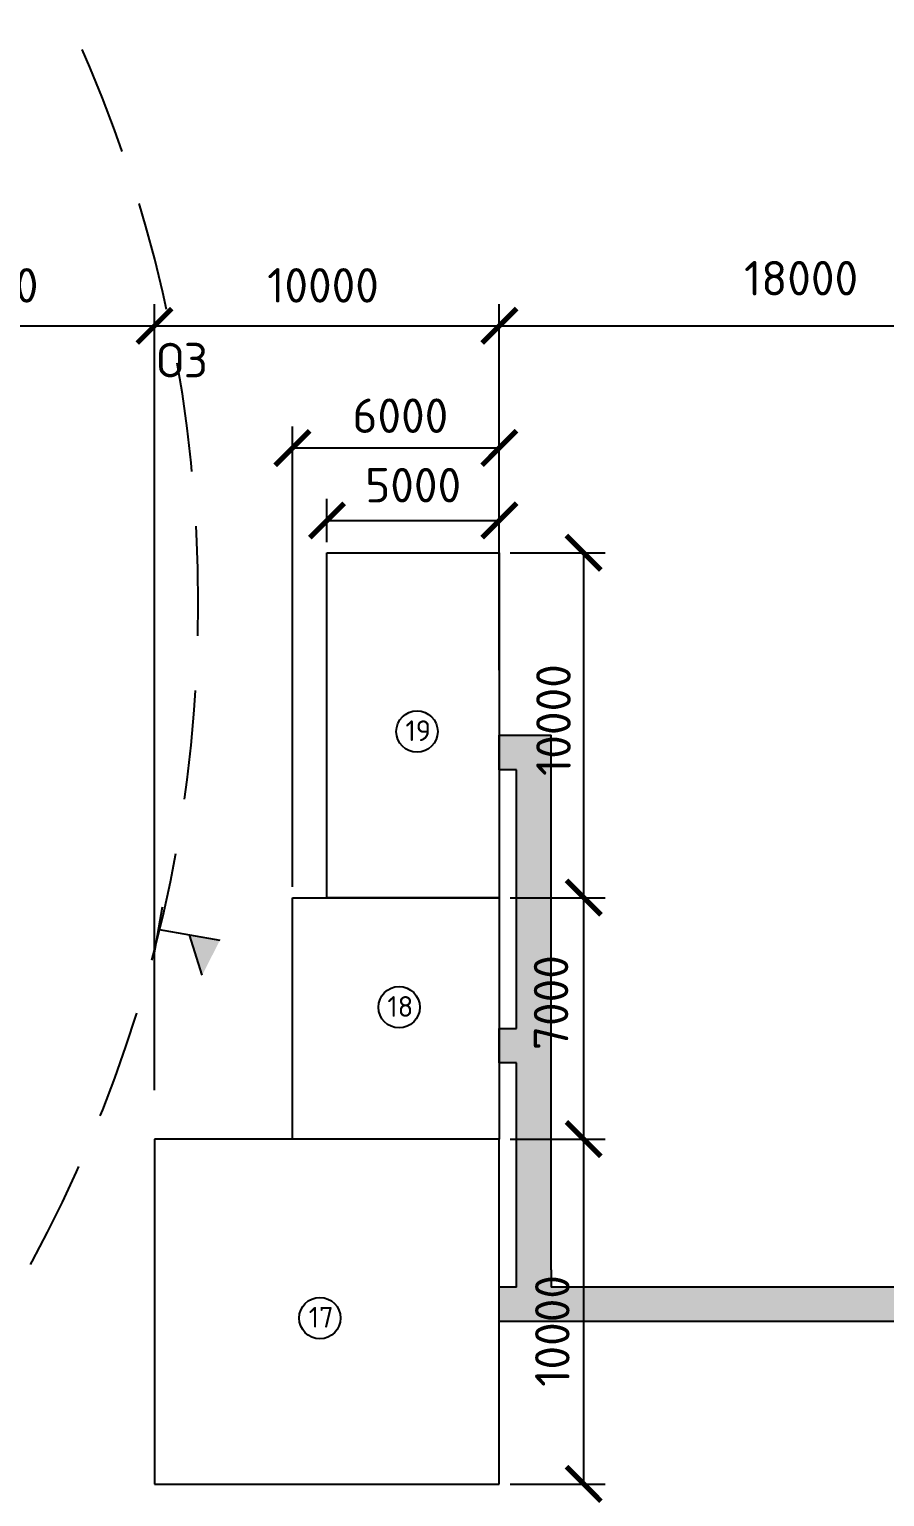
# Model space of a CAD drawing. Header units: millimetres. Extents: x -782 to 10910, y 3841 to 13237.
# Drawn here: x 3147.9 to 3197.5, y 12597.1 to 12682.2 of the extents above; entities that cross this region are included whole.
import ezdxf

# ---------------------------------------------------------------- set-up
doc = ezdxf.new("R2010")
doc.units = ezdxf.units.MM
doc.linetypes.add('штриховая2', pattern=[9.525, 6.35, -3.175])
doc.layers.add('1', color=7, linetype='Continuous')
doc.layers.add('Оbводка', color=1, linetype='Continuous', lineweight=90)
doc.layers.add('Тонкая 0.3', color=140, linetype='Continuous', lineweight=25)
doc.styles.add('2.5', font='isocpeur.ttf', dxfattribs={"height": 2})
doc.styles.add('Isocpeur', font='isocpeur.ttf')
doc.dimstyles.new('М500 стройгенп', dxfattribs={"dimtxt": 2, "dimasz": 2, "dimexe": 1.25, "dimexo": 0.625, "dimtad": 1, "dimlfac": 500, "dimtxsty": '2.5', "dimblk": 'ARCHTICK', "dimcen": 2.5, "dimadec": 0, "dimazin": 0, "dimtfac": 1, "dimtmove": 0, "dimatfit": 3, "dimfxl": 1, "dimarcsym": 0})
pattern_1 = [(50, (851.835, 4269.577), (4.5546167, -0.3984771), [0.47625, -5.23875]), (355, (851.835, 4269.577), (-0.8810855, 4.7764211), [0.381, -4.1910146]), (100.451445, (852.2144, 4269.5436), (3.6735312, 4.3779438), [0.4047502, -4.452256]), (46.1842, (851.835, 4270.847), (6.776976, -1.0510582), [0.714375, -7.858125]), (96.63556, (852.3996, 4270.759), (5.9351034, 6.185653), [0.6071256, -6.67839]), (351.18415, (851.835, 4270.847), (5.9351034, 6.185653), [0.571499, -6.2864933]), (21, (852.47, 4270.5293), (3.7903598, -2.55663), [0.47625, -5.23875]), (326, (852.47, 4270.5293), (1.5450507, 4.6046992), [0.381, -4.191]), (71.451445, (852.7857, 4270.3163), (5.3354105, 2.0480692), [0.4047502, -4.4522484]), (37.5, (851.8348, 4269.5768), (0.07721508, 2.11387597), [0, -4.1402, 0, -4.2545, 0, -4.206875]), (7.5, (851.8348, 4269.5768), (1.67049156, 2.50451437), [0, -2.4257, 0, -4.04495, 0, -1.603375]), (327.5, (850.4188, 4269.5768), (3.38976488, -0.1432186), [0, -1.5875, 0, -4.953, 0, -6.57225]), (317.5, (849.7838, 4269.5768), (3.7032295, 0.6356623), [0, -2.06375, 0, -3.2893, 0, -4.66725])]

# ---------------------------------------------------------------- blocks, each defined once
blk = doc.blocks.new('_ArchTick')
at = {"color": 0, "linetype": 'ByBlock', "const_width": 0.15}
blk.add_lwpolyline([(-0.5, -0.5), (0.5, 0.5)], dxfattribs=at)
blk = doc.blocks.new('*D868')
at = {"color": 0, "lineweight": -2, "transparency": 16777216}
for p, q in [((3155.148, 12620.715), (3155.148, 12666.285)), ((3175.148, 12652.496), (3175.148, 12666.285)), ((3155.148, 12665.035), (3175.148, 12665.035))]:
    blk.add_line(p, q, dxfattribs=at)
at = {"layer": 'Defpoints', "color": 0, "lineweight": -3, "transparency": 16777216}
for p in [(3175.148, 12665.035), (3175.148, 12651.871), (3155.148, 12620.09)]:
    blk.add_point(p, dxfattribs=at)
at = {"color": 0, "lineweight": -2, "transparency": 16777216, "xscale": 2, "yscale": 2, "zscale": 2, "rotation": 180}
blk.add_blockref('_ArchTick', (3155.148, 12665.035), dxfattribs=at)
at = {"color": 0, "lineweight": -2, "transparency": 16777216, "xscale": 2, "yscale": 2, "zscale": 2}
blk.add_blockref('_ArchTick', (3175.148, 12665.035), dxfattribs=at)
at = {"color": 0, "lineweight": 20, "transparency": 16777216, "insert": (3164.921, 12667.378), "char_height": 2, "attachment_point": 5, "style": '2.5'}
blk.add_mtext('10000', dxfattribs=at)
blk = doc.blocks.new('*D869')
at = {"color": 0, "lineweight": -2, "transparency": 16777216}
for p, q in [((3163.148, 12632.496), (3163.148, 12659.197)), ((3175.148, 12648.295), (3175.148, 12659.197)), ((3163.148, 12657.947), (3175.148, 12657.947))]:
    blk.add_line(p, q, dxfattribs=at)
at = {"layer": 'Defpoints', "color": 0, "lineweight": -3, "transparency": 16777216}
for p in [(3175.148, 12657.947), (3175.148, 12647.67), (3163.148, 12631.871)]:
    blk.add_point(p, dxfattribs=at)
at = {"color": 0, "lineweight": -2, "transparency": 16777216, "xscale": 2, "yscale": 2, "zscale": 2, "rotation": 180}
blk.add_blockref('_ArchTick', (3163.148, 12657.947), dxfattribs=at)
at = {"color": 0, "lineweight": -2, "transparency": 16777216, "xscale": 2, "yscale": 2, "zscale": 2}
blk.add_blockref('_ArchTick', (3175.148, 12657.947), dxfattribs=at)
at = {"color": 0, "lineweight": 20, "transparency": 16777216, "insert": (3169.408, 12659.82), "char_height": 2, "attachment_point": 5, "style": '2.5'}
blk.add_mtext('6000', dxfattribs=at)
blk = doc.blocks.new('*D870')
at = {"color": 0, "lineweight": -2, "transparency": 16777216}
for p, q in [((3165.148, 12652.496), (3165.148, 12654.996)), ((3175.148, 12645.064), (3175.148, 12654.996)), ((3165.148, 12653.746), (3175.148, 12653.746))]:
    blk.add_line(p, q, dxfattribs=at)
at = {"layer": 'Defpoints', "color": 0, "lineweight": -3, "transparency": 16777216}
for p in [(3175.148, 12653.746), (3165.148, 12651.871), (3175.148, 12644.439)]:
    blk.add_point(p, dxfattribs=at)
at = {"color": 0, "lineweight": -2, "transparency": 16777216, "xscale": 2, "yscale": 2, "zscale": 2, "rotation": 180}
blk.add_blockref('_ArchTick', (3165.148, 12653.746), dxfattribs=at)
at = {"color": 0, "lineweight": -2, "transparency": 16777216, "xscale": 2, "yscale": 2, "zscale": 2}
blk.add_blockref('_ArchTick', (3175.148, 12653.746), dxfattribs=at)
at = {"color": 0, "lineweight": 20, "transparency": 16777216, "insert": (3170.151, 12655.792), "char_height": 2, "attachment_point": 5, "style": '2.5'}
blk.add_mtext('5000', dxfattribs=at)
blk = doc.blocks.new('*D874')
at = {"color": 0, "lineweight": -2, "transparency": 16777216}
for p, q in [((3175.148, 12652.496), (3175.148, 12666.285)), ((3211.148, 12622.911), (3211.148, 12666.285)), ((3175.148, 12665.035), (3211.148, 12665.035))]:
    blk.add_line(p, q, dxfattribs=at)
at = {"layer": 'Defpoints', "color": 0, "lineweight": -3, "transparency": 16777216}
for p in [(3211.148, 12665.035), (3175.148, 12651.871), (3211.148, 12622.286)]:
    blk.add_point(p, dxfattribs=at)
at = {"color": 0, "lineweight": -2, "transparency": 16777216, "xscale": 2, "yscale": 2, "zscale": 2, "rotation": 180}
blk.add_blockref('_ArchTick', (3175.148, 12665.035), dxfattribs=at)
at = {"color": 0, "lineweight": -2, "transparency": 16777216, "xscale": 2, "yscale": 2, "zscale": 2}
blk.add_blockref('_ArchTick', (3211.148, 12665.035), dxfattribs=at)
at = {"color": 0, "lineweight": 20, "transparency": 16777216, "insert": (3192.654, 12667.794), "char_height": 2, "attachment_point": 5, "style": '2.5'}
blk.add_mtext('18000', dxfattribs=at)
blk = doc.blocks.new('*D882')
at = {"color": 0, "lineweight": -2, "transparency": 16777216}
for p, q in [((3107.524, 12665.5), (3107.524, 12666.285)), ((3155.148, 12652.496), (3155.148, 12666.285)), ((3107.524, 12665.035), (3155.148, 12665.035))]:
    blk.add_line(p, q, dxfattribs=at)
at = {"layer": 'Defpoints', "color": 0, "lineweight": -3, "transparency": 16777216}
for p in [(3155.148, 12665.035), (3107.524, 12664.875), (3155.148, 12651.871)]:
    blk.add_point(p, dxfattribs=at)
at = {"color": 0, "lineweight": -2, "transparency": 16777216, "xscale": 2, "yscale": 2, "zscale": 2, "rotation": 180}
blk.add_blockref('_ArchTick', (3107.524, 12665.035), dxfattribs=at)
at = {"color": 0, "lineweight": -2, "transparency": 16777216, "xscale": 2, "yscale": 2, "zscale": 2}
blk.add_blockref('_ArchTick', (3155.148, 12665.035), dxfattribs=at)
at = {"color": 0, "lineweight": 20, "transparency": 16777216, "insert": (3144.921, 12667.378), "char_height": 2, "attachment_point": 5, "style": '2.5'}
blk.add_mtext('24000', dxfattribs=at)
blk = doc.blocks.new('*D886')
at = {"color": 0, "lineweight": -2, "transparency": 16777216}
for p, q in [((3175.773, 12617.871), (3181.293, 12617.871)), ((3180.043, 12597.871), (3180.043, 12617.871)), ((3175.773, 12597.871), (3181.293, 12597.871))]:
    blk.add_line(p, q, dxfattribs=at)
at = {"layer": 'Defpoints', "color": 0, "lineweight": -3, "transparency": 16777216}
for p in [(3175.148, 12617.871), (3180.043, 12617.871), (3175.148, 12597.871)]:
    blk.add_point(p, dxfattribs=at)
at = {"color": 0, "lineweight": -2, "transparency": 16777216, "xscale": 2, "yscale": 2, "zscale": 2}
for p, rotation in [((3180.043, 12617.871), 90), ((3180.043, 12597.871), 270)]:
    blk.add_blockref('_ArchTick', p, dxfattribs=dict(at, rotation=rotation))
at = {"color": 0, "lineweight": 20, "transparency": 16777216, "insert": (3178.223, 12606.748), "char_height": 2, "attachment_point": 5, "rotation": 90, "style": '2.5'}
blk.add_mtext('10000', dxfattribs=at)
blk = doc.blocks.new('*D887')
at = {"color": 0, "lineweight": -2, "transparency": 16777216}
for p, q in [((3175.773, 12631.871), (3181.293, 12631.871)), ((3180.043, 12617.871), (3180.043, 12631.871)), ((3175.773, 12617.871), (3181.293, 12617.871))]:
    blk.add_line(p, q, dxfattribs=at)
at = {"layer": 'Defpoints', "color": 0, "lineweight": -3, "transparency": 16777216}
for p in [(3175.148, 12631.871), (3180.043, 12631.871), (3175.148, 12617.871)]:
    blk.add_point(p, dxfattribs=at)
at = {"color": 0, "lineweight": -2, "transparency": 16777216, "xscale": 2, "yscale": 2, "zscale": 2}
for p, rotation in [((3180.043, 12631.871), 90), ((3180.043, 12617.871), 270)]:
    blk.add_blockref('_ArchTick', p, dxfattribs=dict(at, rotation=rotation))
at = {"color": 0, "lineweight": 20, "transparency": 16777216, "insert": (3178.148, 12625.786), "char_height": 2, "attachment_point": 5, "rotation": 90, "style": '2.5'}
blk.add_mtext('7000', dxfattribs=at)
blk = doc.blocks.new('*D888')
at = {"color": 0, "lineweight": -2, "transparency": 16777216}
for p, q in [((3175.773, 12651.871), (3181.293, 12651.871)), ((3180.043, 12631.871), (3180.043, 12651.871)), ((3175.773, 12631.871), (3181.293, 12631.871))]:
    blk.add_line(p, q, dxfattribs=at)
at = {"layer": 'Defpoints', "color": 0, "lineweight": -3, "transparency": 16777216}
for p in [(3175.148, 12651.871), (3180.043, 12651.871), (3175.148, 12631.871)]:
    blk.add_point(p, dxfattribs=at)
at = {"color": 0, "lineweight": -2, "transparency": 16777216, "xscale": 2, "yscale": 2, "zscale": 2}
for p, rotation in [((3180.043, 12651.871), 90), ((3180.043, 12631.871), 270)]:
    blk.add_blockref('_ArchTick', p, dxfattribs=dict(at, rotation=rotation))
at = {"color": 0, "lineweight": 20, "transparency": 16777216, "insert": (3178.29, 12642.171), "char_height": 2, "attachment_point": 5, "rotation": 90, "style": '2.5'}
blk.add_mtext('10000', dxfattribs=at)

msp = doc.modelspace()

# ---------------------------------------------------------------- hatches: boundary and pattern name
at = {"lineweight": -3}
h = msp.add_hatch(dxfattribs=at)
h.set_pattern_fill('AR-CONC', color=256, scale=0.025)
h.set_pattern_definition(pattern_1)
h.paths.add_polyline_path([(3233.924884, 12609.286037), (3231.414589, 12609.286037), (3231.414589, 12610.285922), (3229.414589, 12610.285979), (3229.414589, 12609.286037), (3226.014598, 12609.286037), (3226.014598, 12610.286037), (3224.014598, 12610.286037), (3224.014598, 12609.286037), (3220.614607, 12609.286037), (3220.614607, 12610.286037), (3218.614607, 12610.286037), (3218.614607, 12609.286037), (3215.214616, 12609.286037), (3215.214616, 12610.286037), (3213.214616, 12610.286037), (3213.214616, 12609.286037), (3200.23103, 12609.286037), (3200.23103, 12607.286037), (3215.214616, 12607.286037), (3233.924884, 12607.286037)])
h.paths.add_polyline_path([(3200.23103, 12609.286037), (3178.147714, 12609.286037), (3178.147714, 12610.286037), (3178.147714, 12641.286037), (3176.147714, 12641.286037), (3175.147714, 12641.286037), (3175.147714, 12639.286037), (3176.147714, 12639.286037), (3176.147714, 12624.286037), (3175.147714, 12624.286037), (3175.147714, 12622.286037), (3176.147714, 12622.286037), (3176.147714, 12609.286037), (3175.147714, 12609.286037), (3175.147714, 12607.286037), (3200.23103, 12607.286037)])
h.paths.add_polyline_path([(3236.924884, 12600.675772), (3235.924884, 12600.675772), (3235.924884, 12604.675762), (3236.924884, 12604.675762), (3236.924884, 12606.675762), (3235.924884, 12606.675762), (3235.924884, 12610.675752), (3236.924884, 12610.675752), (3236.924884, 12612.675752), (3235.924884, 12612.675752), (3235.924884, 12616.675742), (3236.924884, 12616.675742), (3236.924884, 12618.675742), (3235.924884, 12618.675742), (3235.924884, 12622.035731), (3236.924884, 12622.035731), (3236.924884, 12624.035731), (3235.924884, 12624.035731), (3235.924884, 12628.035721), (3236.924884, 12628.035721), (3236.924884, 12630.035721), (3235.924884, 12630.035721), (3235.924884, 12630.085852), (3233.178823, 12630.085852), (3233.178823, 12632.823149), (3231.178823, 12632.823149), (3231.178823, 12628.085852), (3233.924884, 12628.085852), (3233.924884, 12600.675772), (3215.214616, 12600.675772), (3215.214616, 12607.286037), (3213.214616, 12607.286037), (3213.214616, 12605.42578), (3213.2192, 12605.42578), (3213.2192, 12601.425787), (3213.214608, 12595.877563), (3215.214616, 12595.877903), (3215.214616, 12598.675772), (3233.924884, 12598.675772), (3233.924884, 12595.881081), (3235.924884, 12595.881421), (3235.924884, 12598.675772), (3236.924884, 12598.675772)])
h.paths.add_polyline_path([(3233.178823, 12683.823464), (3231.178823, 12683.823464), (3231.178823, 12678.970461), (3231.178823, 12636.413916), (3233.178823, 12636.413916)])
h.paths.add_polyline_path([(3233.178823, 12706.987952), (3231.178823, 12706.987952), (3230.178823, 12706.987952), (3230.178823, 12704.987952), (3231.178823, 12704.987952), (3231.178823, 12701.213649), (3231.178823, 12685.814233), (3233.178823, 12685.814233)])
h.paths.add_polyline_path([(3231.178823, 12695.458344), (3230.178823, 12695.458344), (3230.178823, 12694.130061), (3230.178823, 12693.458344), (3231.178823, 12693.458344)])
h.paths.add_polyline_path([(3231.178823, 12701.213649), (3230.178823, 12701.213649), (3230.178823, 12699.730052), (3230.178823, 12699.213649), (3231.178823, 12699.213649)])
h.paths.add_polyline_path([(3205.694093, 12605.055208), (3209.794093, 12605.055208), (3209.794093, 12609.855208), (3205.694093, 12609.855208)], flags=9)
h = msp.add_hatch(dxfattribs=at)
h.set_pattern_fill('AR-CONC', color=256, scale=0.025)
h.set_pattern_definition(pattern_1)
h.paths.add_polyline_path([(3123.385317, 12595.862304), (3094.665049, 12595.857425, -0.094295819), (3085.850021, 12597.531679, -0.03943194), (3077.686337, 12596.886857), (3039.721327, 12596.886857), (3043.438297, 12588.886857), (3113.74185, 12588.886857, 0.042583579)])
h.paths.add_polyline_path([(3077.686343, 12602.886857), (3042.33991, 12602.886857, -0.052790728), (3038.409922, 12599.709382), (3039.721327, 12596.886857), (3077.686337, 12596.886857, 0.03943194), (3085.850021, 12597.531679, -0.102776137)])
h.paths.add_polyline_path([(3134.214578, 12592.278034), (3118.862072, 12592.278034, -0.021944123), (3113.74185, 12588.886857), (3130.601372, 12588.886857, 0.015489136)])
h.paths.add_polyline_path([(3137.591709, 12595.864717), (3123.385317, 12595.862304, -0.020620188), (3118.862072, 12592.278034), (3134.214578, 12592.278034, 0.015398615)])
h.paths.add_polyline_path([(3199.441437, 12595.875223), (3137.591709, 12595.864717, -0.03089512), (3130.601372, 12588.886857), (3199.441437, 12588.886857)])
h.paths.add_polyline_path([(3200.23103, 12595.875357), (3199.441437, 12595.875223), (3199.441437, 12588.886857), (3200.23103, 12588.886857)])
h.paths.add_polyline_path([(3200.941437, 12595.875478), (3200.23103, 12595.875357), (3200.23103, 12588.886857), (3200.941437, 12588.886857)])
h.paths.add_polyline_path([(3258.316317, 12595.885224), (3200.941437, 12595.875478), (3200.941437, 12588.886857), (3258.316317, 12588.886857)])
h.paths.add_polyline_path([(3039.721327, 12596.886857), (3038.409922, 12599.709382, -0.144603201), (3025.369347, 12595.857419), (3008.312155, 12595.862649), (3007.358504, 12588.886857), (3043.438297, 12588.886857)])
at = {"layer": 'Тонкая 0.3', "ltscale": 5}
msp.add_hatch(color=7, dxfattribs=at).paths.add_polyline_path([(3158.937318, 12629.402675), (3157.173183, 12629.713109), (3157.908489, 12627.371691)])

# ---------------------------------------------------------------- linework, layer by layer
at = {"lineweight": -3}
for p, q in [((3165.147714, 12631.871144), (3165.147714, 12651.871144)), ((3165.147714, 12651.871144), (3175.147714, 12651.871144)), ((3175.147714, 12651.871144), (3175.147714, 12631.871144)), ((3175.147714, 12639.286037), (3175.147714, 12641.286037)), ((3175.147714, 12641.286037), (3176.147714, 12641.286037)), ((3176.147714, 12641.286037), (3178.147714, 12641.286037)), ((3178.147714, 12610.286037), (3178.147714, 12641.286037)), ((3176.147714, 12639.286037), (3175.147714, 12639.286037)), ((3176.147714, 12624.286037), (3176.147714, 12639.286037)), ((3163.147714, 12617.871144), (3163.147714, 12631.871144)), ((3163.147714, 12631.871144), (3175.147714, 12631.871144)), ((3175.147714, 12631.871144), (3165.147714, 12631.871144)), ((3175.147714, 12631.871144), (3175.147714, 12617.871144)), ((3175.147714, 12622.286037), (3175.147714, 12624.286037)), ((3175.147714, 12624.286037), (3176.147714, 12624.286037)), ((3175.147714, 12622.286037), (3175.147714, 12623.286037)), ((3176.147714, 12622.286037), (3175.147714, 12622.286037)), ((3176.147714, 12609.286037), (3176.147714, 12622.286037)), ((3175.147714, 12617.871144), (3155.147714, 12617.871144)), ((3155.147714, 12617.871144), (3155.147714, 12597.871144)), ((3175.147714, 12617.871144), (3163.147714, 12617.871144)), ((3175.147714, 12597.871144), (3175.147714, 12617.871144)), ((3178.147714, 12610.286037), (3178.147714, 12609.286037)), ((3176.147714, 12609.286037), (3175.147714, 12609.286037)), ((3213.214616, 12609.286037), (3178.147714, 12609.286037)), ((3215.214616, 12607.286037), (3175.147714, 12607.286037)), ((3155.147714, 12597.871144), (3175.147714, 12597.871144))]:
    msp.add_line(p, q, dxfattribs=at)
at = {"linetype": 'штриховая2', "lineweight": -3}
msp.add_arc((3077.686339, 12648.886851), 80, 270.02103859, 90, dxfattribs=at)
at = {"layer": 'Оbводка', "color": 0, "lineweight": -2}
for centre in [(3170.372493, 12641.50526), (3169.333225, 12625.516632), (3164.737548, 12607.493235)]:
    msp.add_circle(centre, 1.199998, dxfattribs=at)
at = {"layer": 'Тонкая 0.3', "color": 7, "ltscale": 5}
for p, q in [((3155.597791, 12631.328099), (3155.089133, 12628.437489)), ((3155.409049, 12630.023542), (3158.937318, 12629.402675)), ((3157.908489, 12627.371691), (3157.173183, 12629.713109))]:
    msp.add_line(p, q, dxfattribs=at)

# ---------------------------------------------------------------- texts
at = {"lineweight": 40, "char_height": 1.199998, "width": 15.99997333, "attachment_point": 5, "style": 'Isocpeur'}
for s, insert in [('19', (3170.444285, 12641.553191)), ('18', (3169.405018, 12625.564564)), ('17', (3164.809341, 12607.541167))]:
    msp.add_mtext(s, dxfattribs=dict(at, insert=insert))
at = {"layer": '1', "lineweight": 30, "insert": (3155.276762, 12664.041826), "char_height": 2, "width": 335.51997649, "attachment_point": 1, "style": 'Isocpeur'}
msp.add_mtext('ОЗ', dxfattribs=at)

# ---------------------------------------------------------------- dimensions: what is measured, and where the dimension line sits
at = {"lineweight": 20}
dim = msp.add_linear_dim(base=(3155.147714, 12665.035482), p1=(3107.52368, 12664.874801), p2=(3155.147714, 12651.871144), text='24000', dimstyle='М500 стройгенп', override={"dimtmove": 2}, dxfattribs=at)
dim.commit()
dim.dimension.update_dxf_attribs({"geometry": '*D882', "text_midpoint": (3144.920606, 12667.377806), "dimtype": 160})
for base, p1, p2, picture, middle in [((3175.147714, 12665.035482), (3155.147714, 12620.089805), (3175.147714, 12651.871144), '*D868', (3164.920606, 12667.377806)), ((3211.147714, 12665.035482), (3175.147714, 12651.871144), (3211.147714, 12622.286017), '*D874', (3192.653655, 12667.79436)), ((3175.147714, 12657.947012), (3163.147714, 12631.871144), (3175.147714, 12647.670277), '*D869', (3169.40828, 12659.820177)), ((3175.147714, 12653.746144), (3165.147714, 12651.871144), (3175.147714, 12644.438635), '*D870', (3170.150932, 12655.792398))]:
    dim = msp.add_linear_dim(base=base, p1=p1, p2=p2, dimstyle='М500 стройгенп', override={"dimtmove": 2}, dxfattribs=at)
    dim.commit()
    dim.dimension.update_dxf_attribs({"geometry": picture, "text_midpoint": middle, "dimtype": 160})
for base, p1, p2, picture, middle in [((3180.042744, 12651.871144), (3175.147714, 12631.871144), (3175.147714, 12651.871144), '*D888', (3178.290017, 12642.17133)), ((3180.042744, 12631.871144), (3175.147714, 12617.871144), (3175.147714, 12631.871144), '*D887', (3178.147714, 12625.786037)), ((3180.042744, 12617.871144), (3175.147714, 12597.871144), (3175.147714, 12617.871144), '*D886', (3178.222503, 12606.747827))]:
    dim = msp.add_linear_dim(base=base, p1=p1, p2=p2, angle=90, dimstyle='М500 стройгенп', override={"dimtmove": 2}, dxfattribs=at)
    dim.commit()
    dim.dimension.update_dxf_attribs({"geometry": picture, "text_midpoint": middle, "dimtype": 160})

doc.saveas('drawing.dxf')
